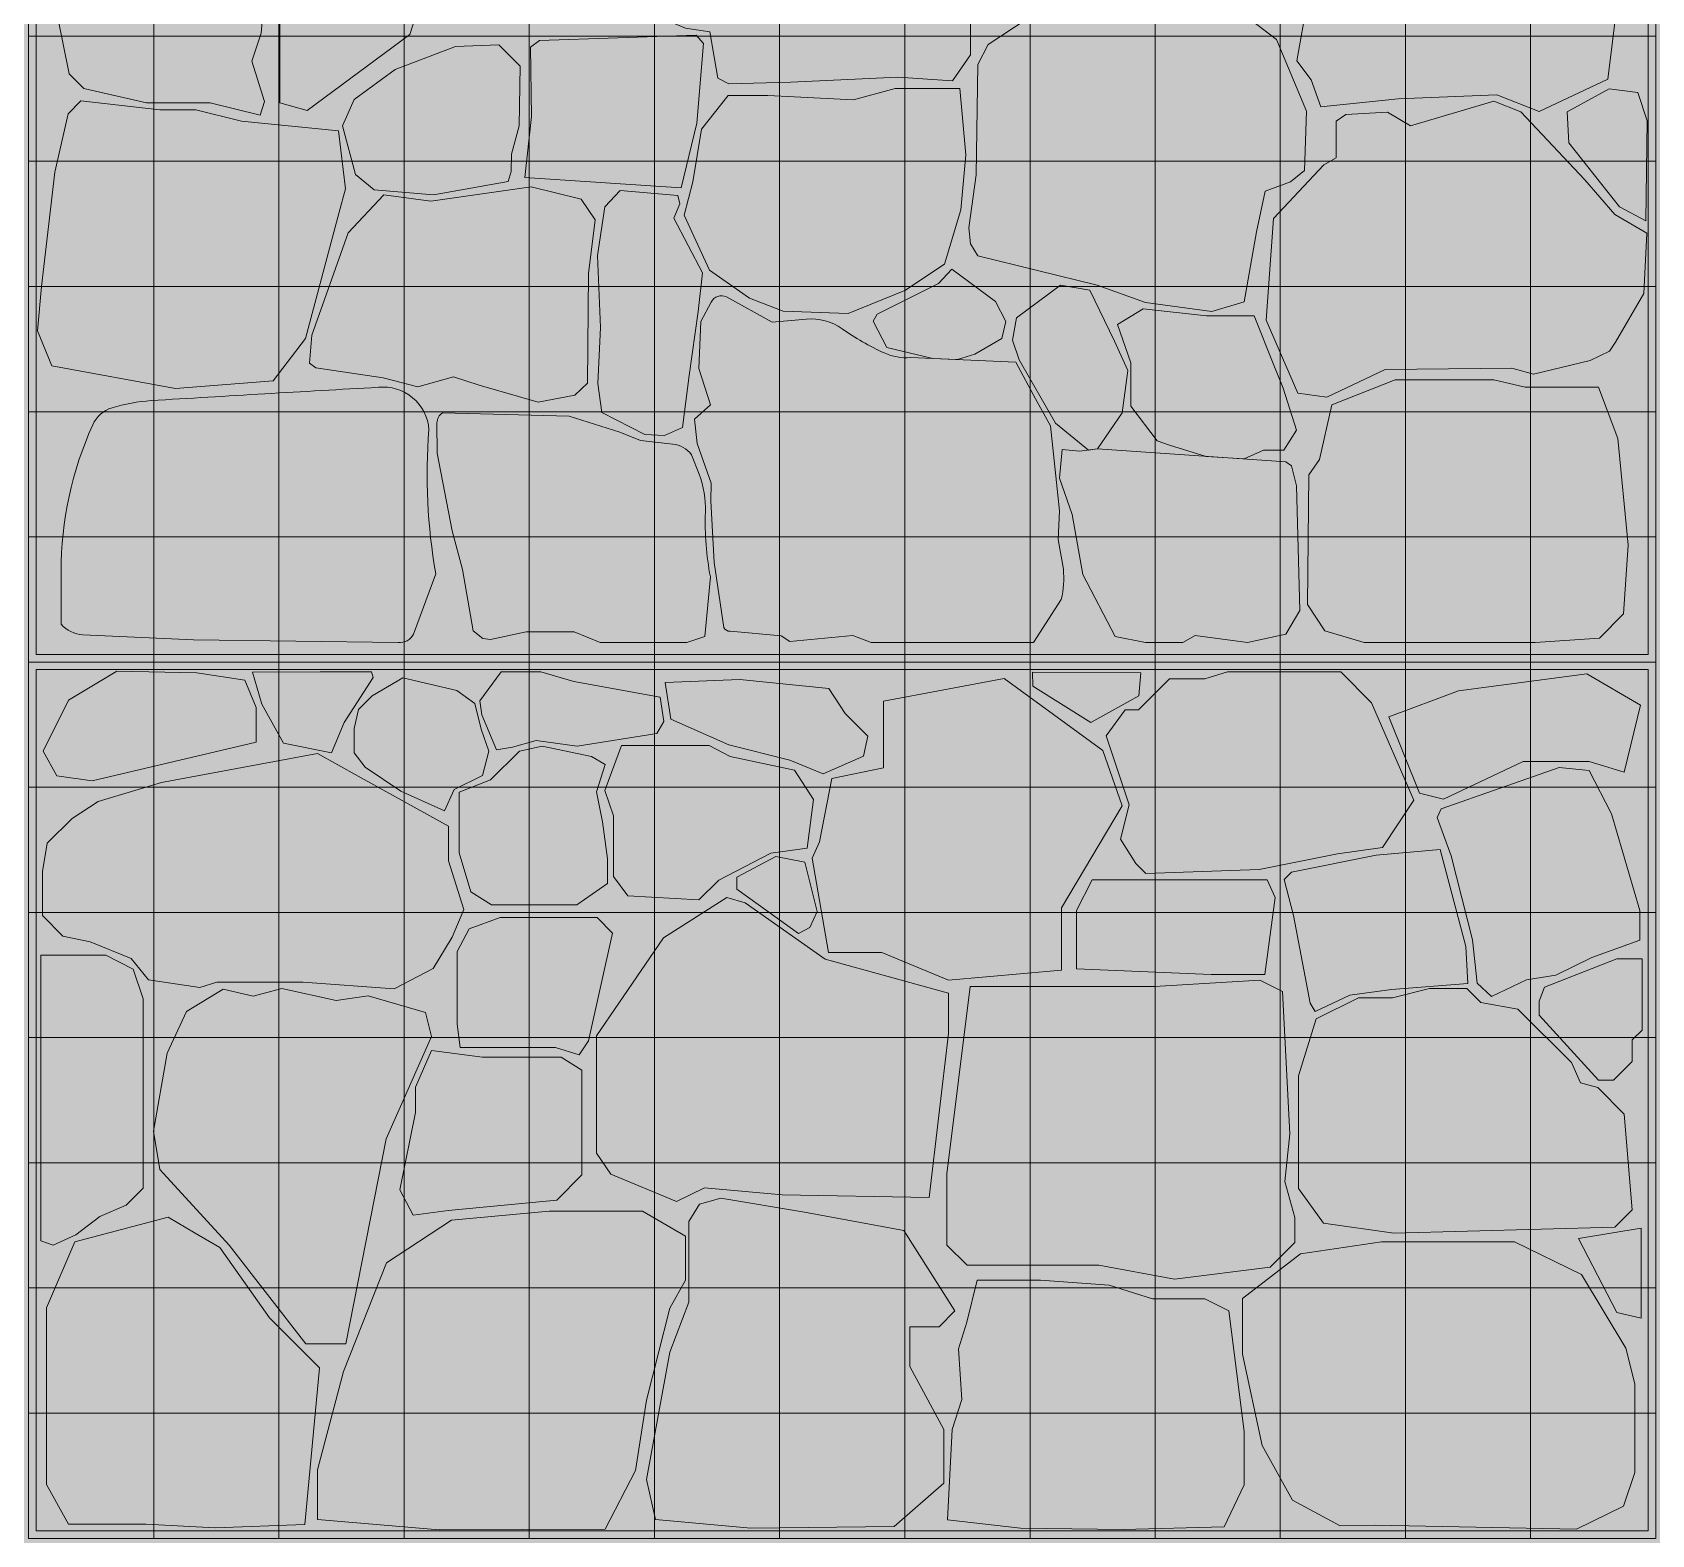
# Model space of a CAD drawing. Header units: centimetres. Extents: x -4381 to 5639, y -3920 to 4826.
# Drawn here: x 182.249 to 183.622, y 3.93 to 5.204 of the extents above; entities that cross this region are included whole.
import ezdxf
from ezdxf.xclip import XClip

# ---------------------------------------------------------------- set-up
doc = ezdxf.new("R2010")
doc.units = ezdxf.units.CM
doc.header["$MEASUREMENT"] = 0
doc.header["$XCLIPFRAME"] = 0
doc.set_wipeout_variables(frame=1)
doc.linetypes.add('Wipeout_Contour', pattern=[100, 0, -100])
for name, color, linetype, lineweight, true_color in [('cad-block.com_Pen_No__62', 7, 'Continuous', 5, 0xaaaaaa), ('hatch stone_Pen_No__254', 7, 'Continuous', 13, 0xe8e8e8), ('Mur de clôture_Pen_No__178', 7, 'Continuous', 5, 0xbda888)]:
    doc.layers.add(name, color=color, linetype=linetype, lineweight=lineweight, true_color=true_color)
doc.layers.add('Drawing & Figure', color=7, linetype='Continuous')
doc.layers.add('Mur de clôture', color=7, linetype='Continuous')
doc.layers.add('net_Pen_No__1', color=7, linetype='Continuous', lineweight=5)

# ---------------------------------------------------------------- blocks, each defined once
blk = doc.blocks.new('Drawing_15_15', base_point=(-267.6734, 10.6179))
at = {"layer": 'hatch stone_Pen_No__254', "linetype": 'Continuous', "ltscale": 10}
for points in [[(183.3418, 5.1406), (183.4072, 5.1475), (183.491, 5.151), (183.5269, 5.1367), (183.5852, 5.1641), (183.593, 5.228), (183.5666, 5.3278), (183.5515, 5.3828), (183.5329, 5.3909), (183.3841, 5.4003), (183.3636, 5.3753), (183.3437, 5.3445), (183.3302, 5.229), (183.3214, 5.1796), (183.3334, 5.1635)], [(182.4419, 5.1337), (182.4458, 5.1453), (182.435, 5.1794), (182.4428, 5.2033), (182.4486, 5.2698), (182.4846, 5.3452), (182.4348, 5.3677), (182.3863, 5.3776), (182.3425, 5.3595), (182.2899, 5.293), (182.274, 5.2512), (182.27, 5.2175), (182.2801, 5.1686), (182.2925, 5.1562), (182.3455, 5.144), (182.3997, 5.144)], [(182.5041, 5.3628), (182.4588, 5.2679), (182.4588, 5.144), (182.4819, 5.1377), (182.5689, 5.2021), (182.5786, 5.2322), (182.6472, 5.2854), (182.6111, 5.3214), (182.5544, 5.333)], [(182.8235, 5.2042), (182.8302, 5.1651), (182.8396, 5.1601), (182.892, 5.1617), (182.9829, 5.1658), (183.0293, 5.1629), (183.0444, 5.1849), (183.0446, 5.2648), (183.0402, 5.2741), (183.0247, 5.2779), (183.0187, 5.2872), (183.0137, 5.3137), (182.9944, 5.3259), (182.9636, 5.3454), (182.9329, 5.3498), (182.8881, 5.3524), (182.8566, 5.3437), (182.832, 5.3235), (182.7876, 5.315), (182.7783, 5.2958), (182.7728, 5.2348), (182.7844, 5.2152), (182.8029, 5.2073)], [(183.0507, 5.0145), (183.152, 4.9894), (183.193, 4.9749), (183.2492, 4.9672), (183.2766, 4.9754), (183.2872, 5.0346), (183.2944, 5.0693), (183.3159, 5.0772), (183.3277, 5.0868), (183.3295, 5.137), (183.304, 5.1977), (183.261, 5.2306), (183.2088, 5.2315), (183.0927, 5.2154), (183.0594, 5.1937), (183.0507, 5.1767), (183.0494, 5.083), (183.043, 5.0382), (183.0446, 5.0246)], [(182.5386, 5.0704), (182.589, 5.0661), (182.6524, 5.0773), (182.655, 5.086), (182.6551, 5.1006), (182.6616, 5.1245), (182.6627, 5.1751), (182.6445, 5.1932), (182.6077, 5.1918), (182.5565, 5.1725), (182.5219, 5.1469), (182.5118, 5.1247), (182.523, 5.0834)], [(182.6665, 5.0809), (182.7391, 5.0759), (182.7991, 5.072), (182.8124, 5.1268), (182.818, 5.1944), (182.8118, 5.2014), (182.6791, 5.1969), (182.6713, 5.1912), (182.6721, 5.1326)], [(182.8017, 5.0488), (182.8232, 5.0022), (182.857, 4.9785), (182.8855, 4.9674), (182.9408, 4.9656), (182.9889, 4.985), (183.0224, 5.0074), (183.0363, 5.0533), (183.0407, 5.1001), (183.0354, 5.1563), (182.9807, 5.1563), (182.9454, 5.1467), (182.8725, 5.1502), (182.839, 5.1502), (182.8164, 5.1219), (182.809, 5.077)], [(183.5506, 5.1365), (183.5519, 5.1102), (183.595, 5.0559), (183.6174, 5.044), (183.6184, 5.1289), (183.6106, 5.1528), (183.5863, 5.156)], [(182.2653, 4.9211), (182.3702, 4.902), (182.4531, 4.9084), (182.4806, 4.9444), (182.509, 5.0515), (182.5143, 5.0711), (182.5086, 5.1203), (182.4263, 5.1287), (182.3875, 5.1381), (182.357, 5.1381), (182.29, 5.1457), (182.2792, 5.1349), (182.268, 5.0852), (182.2566, 4.9884), (182.2532, 4.9508)], [(183.3221, 4.8978), (183.3469, 4.8946), (183.3962, 4.9179), (183.5036, 4.9192), (183.5221, 4.914), (183.5701, 4.9256), (183.5865, 4.9336), (183.5916, 4.9412), (183.6156, 4.9823), (183.6181, 5.0335), (183.5909, 5.0493), (183.5655, 5.0787), (183.5114, 5.1364), (183.4884, 5.1455), (183.4177, 5.1247), (183.3983, 5.1361), (183.3628, 5.1341), (183.3548, 5.1285), (183.3548, 5.0976), (183.3443, 5.0916), (183.3016, 5.0461), (183.2953, 4.9597)], [(182.484, 4.9234), (182.4892, 4.9194), (182.5464, 4.9109), (182.5758, 4.9032), (182.6061, 4.9118), (182.6278, 4.9047), (182.6779, 4.8903), (182.7088, 4.8963), (182.7196, 4.9065), (182.7206, 4.9994), (182.7262, 5.045), (182.7142, 5.0623), (182.6718, 5.0729), (182.5868, 5.0606), (182.5468, 5.066), (182.5166, 5.034), (182.4858, 4.9471)], [(182.7683, 4.863), (182.7849, 4.8621), (182.8003, 4.8688), (182.8058, 4.913), (182.8134, 4.9671), (182.8173, 4.9999), (182.793, 5.0463), (182.7979, 5.0586), (182.7963, 5.0656), (182.7474, 5.0699), (182.7343, 5.056), (182.7281, 5.0146), (182.7307, 4.9535), (182.7284, 4.9061), (182.7317, 4.8815)], [(182.9736, 4.9365), (183.0126, 4.9273), (183.0335, 4.9264), (183.0482, 4.9309), (183.0712, 4.9442), (183.0746, 4.9586), (183.0658, 4.9756), (183.0287, 5.003), (183.0174, 4.9908), (182.9655, 4.9648), (182.9621, 4.9591)], [(183.0801, 4.9429), (183.0859, 4.9263), (183.1166, 4.8725), (183.1447, 4.8497), (183.1523, 4.8506), (183.1731, 4.8811), (183.1779, 4.917), (183.1668, 4.9419), (183.1458, 4.9852), (183.1209, 4.9895), (183.0836, 4.9618)], [(182.8914, 4.6874), (182.9447, 4.6925), (182.9602, 4.6866), (183.0979, 4.6866), (183.1215, 4.7229, 0.078557), (183.1233, 4.7488), (183.1188, 4.7738), (183.1199, 4.798), (183.1125, 4.8702), (183.0996, 4.8931), (183.0829, 4.9243), (182.9937, 4.9281, -0.129508), (182.9714, 4.932, -0.047136), (182.9356, 4.9526, 0.178869), (182.9055, 4.9607), (182.8763, 4.9581), (182.8375, 4.9795, 0.402294), (182.8245, 4.9752), (182.8158, 4.9587), (182.8141, 4.9187), (182.8239, 4.8881), (182.8105, 4.876), (182.8126, 4.8553), (182.8247, 4.8216), (182.8242, 4.8065), (182.8271, 4.7543), (182.8352, 4.6992, 0.271244), (182.8407, 4.696), (182.884, 4.692)], [(183.2133, 4.8539), (183.2444, 4.8443), (183.2766, 4.8421), (183.293, 4.8497), (183.3103, 4.8497), (183.3209, 4.8665), (183.3098, 4.9022), (183.3019, 4.9217), (183.285, 4.9634), (183.2446, 4.9634), (183.1909, 4.9693), (183.1692, 4.9561), (183.1804, 4.9237), (183.1804, 4.887), (183.2029, 4.8576)], [(182.2732, 4.702, 0.202929), (182.2917, 4.6931), (182.3855, 4.6887), (182.5592, 4.6866, 0.315943), (182.572, 4.6935), (182.5909, 4.7447, -0.062601), (182.5852, 4.867, 0.423499), (182.5423, 4.9029), (182.3496, 4.8916, 0.056058), (182.3164, 4.8855, 0.216368), (182.3, 4.871, 0.106349), (182.2732, 4.7466)], [(183.3784, 4.6866), (183.4431, 4.6866), (183.5235, 4.6866), (183.5779, 4.6902), (183.5985, 4.7108), (183.6023, 4.7689), (183.5936, 4.8595), (183.5772, 4.9031), (183.5149, 4.9031), (183.4884, 4.9092), (183.4046, 4.9092), (183.3511, 4.8879), (183.3404, 4.8417), (183.3314, 4.8287), (183.3303, 4.7187), (183.3451, 4.6964)], [(182.6226, 4.6965), (182.6308, 4.6899), (182.6374, 4.6889), (182.6677, 4.6955), (182.7083, 4.6955), (182.7303, 4.6866), (182.804, 4.6866), (182.8191, 4.6917), (182.8239, 4.7421, -0.055011), (182.8197, 4.797, 0.099308), (182.8143, 4.8291), (182.808, 4.8457, 0.204724), (182.792, 4.8547), (182.7645, 4.8578), (182.7471, 4.8647), (182.704, 4.8785), (182.5967, 4.8812, 0.262334), (182.592, 4.8727), (182.5922, 4.8471), (182.6049, 4.7811), (182.6137, 4.7484)], [(183.1671, 4.6916), (183.193, 4.6866), (183.2247, 4.6866), (183.2352, 4.6925), (183.2796, 4.6866), (183.3119, 4.6936), (183.3238, 4.7135), (183.3211, 4.8193), (183.3167, 4.8363), (183.312, 4.8397), (183.1523, 4.8506), (183.1371, 4.8488), (183.1223, 4.8502), (183.12, 4.8259), (183.1308, 4.7949), (183.1398, 4.744)], [(182.4386, 4.6019), (182.4386, 4.6314), (182.4289, 4.6545), (182.3882, 4.6607), (182.3206, 4.6621), (182.2796, 4.6375), (182.2579, 4.5944), (182.2696, 4.5734), (182.2995, 4.5693)], [(182.4617, 4.6011), (182.5024, 4.5929), (182.5132, 4.6186), (182.5379, 4.6567), (182.5364, 4.6617), (182.4929, 4.6615), (182.4356, 4.6613), (182.4434, 4.6343)], [(182.5631, 4.6564), (182.5371, 4.6413), (182.5255, 4.6297), (182.5219, 4.6136), (182.5219, 4.5929), (182.5311, 4.5808), (182.5614, 4.5605), (182.5985, 4.5436), (182.6066, 4.5618), (182.6307, 4.5737), (182.636, 4.5943), (182.6296, 4.6131), (182.6242, 4.6348), (182.6089, 4.6459)], [(182.63, 4.625), (182.6425, 4.5955), (182.6562, 4.5976), (182.676, 4.6034), (182.711, 4.5986), (182.7784, 4.6092), (182.7843, 4.6196), (182.7814, 4.6402), (182.7082, 4.6533), (182.6802, 4.6615), (182.6465, 4.6617), (182.6284, 4.637)], [(182.9241, 4.4237), (182.9694, 4.4237), (183.0258, 4.4002), (183.1217, 4.4085), (183.1217, 4.4615), (183.1733, 4.5481), (183.1568, 4.5948), (183.0731, 4.6559), (182.9706, 4.6368), (182.9707, 4.5803), (182.927, 4.5711), (182.9164, 4.5175), (182.9103, 4.5036)], [(183.097, 4.6612), (183.0973, 4.6494), (183.1465, 4.6187), (183.1873, 4.6412), (183.189, 4.6608)], [(183.1931, 4.4906), (183.2893, 4.4939), (183.3558, 4.5072), (183.3941, 4.5125), (183.4206, 4.5528), (183.3847, 4.6354), (183.3586, 4.6616), (183.2626, 4.6616), (183.2432, 4.6558), (183.2133, 4.6558), (183.187, 4.6295), (183.1757, 4.6295), (183.1595, 4.6073), (183.179, 4.5488), (183.1718, 4.5198), (183.1847, 4.499)], [(183.4456, 4.5537), (183.5132, 4.5855), (183.5694, 4.5855), (183.599, 4.5766), (183.6127, 4.6334), (183.5674, 4.6598), (183.4583, 4.6456), (183.3993, 4.6234), (183.4254, 4.5587)], [(182.7856, 4.6525), (182.7903, 4.6215), (182.8395, 4.5997), (182.8913, 4.5868), (182.9196, 4.575), (182.9539, 4.5901), (182.9574, 4.6071), (182.9381, 4.6264), (182.9243, 4.6474), (182.8489, 4.655)], [(182.2573, 4.4923), (182.2573, 4.4549), (182.2747, 4.4375), (182.2979, 4.4327), (182.3326, 4.4186), (182.3473, 4.4004), (182.3908, 4.394), (182.4052, 4.3983), (182.4786, 4.3983), (182.5557, 4.3929), (182.5888, 4.4099), (182.605, 4.4365), (182.6149, 4.46), (182.6018, 4.5013), (182.6018, 4.5306), (182.4906, 4.5923), (182.3584, 4.5678), (182.3046, 4.5516), (182.2825, 4.5373), (182.2615, 4.5164)], [(182.6109, 4.5596), (182.6109, 4.5081), (182.6206, 4.4749), (182.6382, 4.464), (182.7106, 4.464), (182.7366, 4.4822), (182.7366, 4.5031), (182.7323, 4.5344), (182.7274, 4.5597), (182.7346, 4.583), (182.7231, 4.5898), (182.6812, 4.5987), (182.6619, 4.5944), (182.6374, 4.57)], [(182.7343, 4.5609), (182.7417, 4.5394), (182.7417, 4.4879), (182.7538, 4.4717), (182.8142, 4.4682), (182.831, 4.485), (182.8751, 4.5079), (182.9059, 4.5121), (182.9113, 4.5534), (182.8953, 4.5782), (182.8408, 4.5897), (182.8229, 4.5992), (182.7486, 4.5992)], [(183.4744, 4.3977), (183.4865, 4.3862), (183.5161, 4.4005), (183.5411, 4.4043), (183.5714, 4.4194), (183.6123, 4.434), (183.6123, 4.4593), (183.5883, 4.5412), (183.5694, 4.5779), (183.5439, 4.5804), (183.4436, 4.5454), (183.4404, 4.5382), (183.4522, 4.5055), (183.4702, 4.4344)], [(182.8464, 4.4773), (182.8985, 4.4397), (182.9082, 4.4448), (182.9144, 4.4585), (182.9041, 4.5003), (182.8794, 4.5051), (182.8464, 4.4876)], [(183.3327, 4.3805), (183.3369, 4.3737), (183.3662, 4.3873), (183.4017, 4.3923), (183.4664, 4.3974), (183.4646, 4.4287), (183.4428, 4.5109), (183.3886, 4.5061), (183.3167, 4.4916), (183.3106, 4.4854), (183.3184, 4.4551)], [(183.1343, 4.4097), (183.2486, 4.4048), (183.2941, 4.4048), (183.303, 4.4701), (183.2961, 4.4851), (183.1478, 4.4851), (183.1343, 4.4592)], [(182.8847, 4.2181), (183.0096, 4.2157), (183.026, 4.3548), (183.026, 4.389), (182.9212, 4.4178), (182.8533, 4.4657), (182.8378, 4.4703), (182.7842, 4.4359), (182.7273, 4.3528), (182.7273, 4.2534), (182.7394, 4.2355), (182.7953, 4.2123), (182.8188, 4.2241)], [(182.6116, 4.3431), (182.6925, 4.3431), (182.7125, 4.3367), (182.7206, 4.3487), (182.741, 4.4401), (182.7278, 4.4533), (182.6457, 4.4533), (182.6194, 4.4437), (182.6091, 4.4245), (182.6091, 4.3627)], [(182.2561, 4.1791), (182.2664, 4.1754), (182.2857, 4.1843), (182.3061, 4.1998), (182.3284, 4.2093), (182.3428, 4.2237), (182.3428, 4.3843), (182.3342, 4.4096), (182.3111, 4.4212), (182.2561, 4.4212)], [(183.5268, 4.3705), (183.5773, 4.3154), (183.59, 4.3154), (183.6058, 4.3312), (183.6058, 4.3494), (183.6143, 4.3578), (183.6143, 4.4181), (183.5927, 4.4181), (183.5315, 4.3943), (183.5268, 4.3824)], [(183.0245, 4.1753), (183.0416, 4.1585), (183.1533, 4.1585), (183.2175, 4.1467), (183.2986, 4.1567), (183.3195, 4.1776), (183.3195, 4.1989), (183.311, 4.2294), (183.3154, 4.2699), (183.3091, 4.3906), (183.2899, 4.4001), (183.2006, 4.3948), (183.0442, 4.3948), (183.0245, 4.2359)], [(182.3568, 4.2397), (182.4157, 4.1755), (182.4808, 4.0916), (182.5147, 4.0916), (182.549, 4.2656), (182.5873, 4.3525), (182.5823, 4.3726), (182.5336, 4.3868), (182.5066, 4.3828), (182.4605, 4.393), (182.4361, 4.3866), (182.4106, 4.3925), (182.3796, 4.3736), (182.3632, 4.3382), (182.3516, 4.2722)], [(183.4036, 4.1856), (183.5909, 4.1907), (183.6056, 4.2053), (183.5989, 4.2866), (183.5765, 4.309), (183.5619, 4.313), (183.5542, 4.3303), (183.5089, 4.3756), (183.4775, 4.3813), (183.4656, 4.3932), (183.4339, 4.3932), (183.4025, 4.3851), (183.3735, 4.3851), (183.3378, 4.3672), (183.3226, 4.319), (183.3226, 4.2235), (183.344, 4.1942)], [(182.5719, 4.2008), (182.6015, 4.2048), (182.6936, 4.2137), (182.715, 4.2351), (182.715, 4.3239), (182.6973, 4.3349), (182.6306, 4.3349), (182.5873, 4.3405), (182.5737, 4.3095), (182.5737, 4.288), (182.5605, 4.2222)], [(182.4908, 3.9429), (182.5938, 3.9341), (182.7347, 3.9347), (182.7603, 3.9842), (182.7698, 4.044), (182.7894, 4.1221), (182.8029, 4.1456), (182.8029, 4.183), (182.7663, 4.2041), (182.6871, 4.2041), (182.6043, 4.1966), (182.5492, 4.1603), (182.5127, 4.0683), (182.4908, 3.9848)], [(182.7697, 3.9767), (182.7774, 3.9428), (182.8582, 3.9355), (182.9797, 3.9367), (183.0219, 3.9737), (183.0219, 4.0192), (182.9931, 4.0726), (182.9931, 4.1062), (183.0179, 4.1062), (183.0313, 4.1196), (182.9881, 4.1878), (182.9038, 4.2035), (182.8328, 4.2152), (182.8147, 4.2101), (182.8057, 4.1954), (182.8057, 4.1271), (182.7895, 4.0846)], [(182.2608, 4.1222), (182.2608, 3.9724), (182.2794, 3.9387), (182.3451, 3.9387), (182.4038, 3.9356), (182.4798, 3.9385), (182.4924, 4.0714), (182.45, 4.1138), (182.4079, 4.1735), (182.3639, 4.1992), (182.2847, 4.1781)], [(183.5602, 4.181), (183.5928, 4.1183), (183.6134, 4.1135), (183.6134, 4.1897)], [(183.5586, 3.9345), (183.5984, 3.954), (183.6081, 3.9825), (183.6081, 4.0579), (183.6005, 4.0882), (183.5627, 4.1506), (183.5058, 4.1783), (183.3932, 4.1783), (183.3243, 4.168), (183.2753, 4.1303), (183.2753, 4.0831), (183.2919, 4.0054), (183.3175, 3.9592), (183.3581, 3.9373), (183.3877, 3.9379)], [(183.0251, 3.9424), (183.0869, 3.9354), (183.1739, 3.9344), (183.2598, 3.9366), (183.2766, 3.9723), (183.2766, 4.0174), (183.2637, 4.1196), (183.2433, 4.1298), (183.199, 4.1298), (183.162, 4.1414), (183.1039, 4.1457), (183.0503, 4.1457), (183.0414, 4.1102), (183.0343, 4.0874), (183.0371, 4.0445), (183.0291, 4.0191)]]:
    blk.add_hatch(color=256, dxfattribs=at).paths.add_polyline_path(points)
at = {"color": 254, "linetype": 'Wipeout_Contour', "lineweight": 0, "ltscale": 1671.77046}
blk.add_wipeout([(179.4853, 5.4131), (179.4853, 3.1827), (181.1878, 3.0031), (181.4619, 2.9897), (187.4252, 2.5376), (187.8062, 2.5014), (191.5693, 2.1494), (191.6061, 2.1461), (191.6061, 5.4131)], dxfattribs=at).dxf.layer = 'Mur de clôture'
at = {"layer": 'Mur de clôture_Pen_No__178', "linetype": 'Continuous', "ltscale": 10}
blk.add_hatch(color=256, dxfattribs=at).paths.add_polyline_path([(179.4853, 5.4131), (179.4853, 3.1827), (181.1878, 3.0031), (181.4619, 2.9897), (187.4252, 2.5376), (187.8062, 2.5014), (191.5693, 2.1494), (191.6061, 2.1461), (191.6061, 5.4131)])
at = {"layer": 'cad-block.com_Pen_No__62', "linetype": 'Continuous', "ltscale": 10, "flags": 128}
for points in [[(183.3418, 5.1406), (183.3334, 5.1635), (183.3214, 5.1796), (183.3302, 5.229), (183.3437, 5.3445), (183.3636, 5.3753), (183.3841, 5.4003), (183.5329, 5.3909), (183.5515, 5.3828), (183.5666, 5.3278), (183.593, 5.228), (183.5852, 5.1641), (183.5269, 5.1367), (183.491, 5.151), (183.4072, 5.1475), (183.3418, 5.1406)], [(182.4419, 5.1337), (182.3997, 5.144), (182.3455, 5.144), (182.2925, 5.1562), (182.2801, 5.1686), (182.27, 5.2175), (182.274, 5.2512), (182.2899, 5.293), (182.3425, 5.3595), (182.3863, 5.3776), (182.4348, 5.3677), (182.4846, 5.3452), (182.4486, 5.2698), (182.4428, 5.2033), (182.435, 5.1794), (182.4458, 5.1453), (182.4419, 5.1337)], [(182.5041, 5.3628), (182.4588, 5.2679), (182.4588, 5.144), (182.4819, 5.1377), (182.5689, 5.2021), (182.5786, 5.2322), (182.6472, 5.2854), (182.6111, 5.3214), (182.5544, 5.333), (182.5041, 5.3628)], [(182.8235, 5.2042), (182.8302, 5.1651), (182.8396, 5.1601), (182.892, 5.1617), (182.9829, 5.1658), (183.0293, 5.1629), (183.0444, 5.1849), (183.0446, 5.2648), (183.0402, 5.2741), (183.0247, 5.2779), (183.0187, 5.2872), (183.0137, 5.3137), (182.9944, 5.3259), (182.9636, 5.3454), (182.9329, 5.3498), (182.8881, 5.3524), (182.8566, 5.3437), (182.832, 5.3235), (182.7876, 5.315), (182.7783, 5.2958), (182.7728, 5.2348), (182.7844, 5.2152), (182.8029, 5.2073), (182.8235, 5.2042)], [(183.0507, 5.0145), (183.152, 4.9894), (183.193, 4.9749), (183.2492, 4.9672), (183.2766, 4.9754), (183.2872, 5.0346), (183.2944, 5.0693), (183.3159, 5.0772), (183.3277, 5.0868), (183.3295, 5.137), (183.304, 5.1977), (183.261, 5.2306), (183.2088, 5.2315), (183.0927, 5.2154), (183.0594, 5.1937), (183.0507, 5.1767), (183.0494, 5.083), (183.043, 5.0382), (183.0446, 5.0246), (183.0507, 5.0145)], [(182.5386, 5.0704), (182.523, 5.0834), (182.5118, 5.1247), (182.5219, 5.1469), (182.5565, 5.1725), (182.6077, 5.1918), (182.6445, 5.1932), (182.6627, 5.1751), (182.6616, 5.1245), (182.6551, 5.1006), (182.655, 5.086), (182.6524, 5.0773), (182.589, 5.0661), (182.5386, 5.0704)], [(182.6665, 5.0809), (182.6721, 5.1326), (182.6713, 5.1912), (182.6791, 5.1969), (182.8118, 5.2014), (182.818, 5.1944), (182.8124, 5.1268), (182.7991, 5.072), (182.7391, 5.0759), (182.6664, 5.0807)], [(182.8017, 5.0488), (182.809, 5.077), (182.8164, 5.1219), (182.839, 5.1502), (182.8725, 5.1502), (182.9454, 5.1467), (182.9807, 5.1563), (183.0354, 5.1563), (183.0407, 5.1001), (183.0363, 5.0533), (183.0224, 5.0074), (182.9889, 4.985), (182.9408, 4.9656), (182.8855, 4.9674), (182.857, 4.9785), (182.8232, 5.0022), (182.8017, 5.0488)], [(183.5506, 5.1365), (183.5519, 5.1102), (183.595, 5.0559), (183.6174, 5.044), (183.6184, 5.1289), (183.6106, 5.1528), (183.5863, 5.156), (183.5506, 5.1365)], [(182.2653, 4.9211), (182.3702, 4.902), (182.4531, 4.9084), (182.4806, 4.9444), (182.509, 5.0515), (182.5143, 5.0711), (182.5086, 5.1203), (182.4263, 5.1287), (182.3875, 5.1381), (182.357, 5.1381), (182.29, 5.1457), (182.2792, 5.1349), (182.268, 5.0852), (182.2566, 4.9884), (182.2532, 4.9508), (182.2653, 4.9211)], [(183.3221, 4.8978), (183.2953, 4.9597), (183.3016, 5.0461), (183.3443, 5.0916), (183.3548, 5.0976), (183.3548, 5.1285), (183.3628, 5.1341), (183.3983, 5.1361), (183.4177, 5.1247), (183.4884, 5.1455), (183.5114, 5.1364), (183.5655, 5.0787), (183.5909, 5.0493), (183.6181, 5.0335), (183.6156, 4.9823), (183.5916, 4.9412), (183.5865, 4.9336), (183.5701, 4.9256), (183.5221, 4.914), (183.5036, 4.9192), (183.3962, 4.9179), (183.3469, 4.8946), (183.3221, 4.8978)], [(182.484, 4.9234), (182.4858, 4.9471), (182.5166, 5.034), (182.5468, 5.066), (182.5868, 5.0606), (182.6718, 5.0729), (182.7142, 5.0623), (182.7262, 5.045), (182.7206, 4.9994), (182.7196, 4.9065), (182.7088, 4.8963), (182.6779, 4.8903), (182.6278, 4.9047), (182.6061, 4.9118), (182.5758, 4.9032), (182.5464, 4.9109), (182.4892, 4.9194), (182.484, 4.9234)], [(182.7683, 4.863), (182.7317, 4.8815), (182.7284, 4.9061), (182.7307, 4.9535), (182.7281, 5.0146), (182.7343, 5.056), (182.7474, 5.0699), (182.7963, 5.0656), (182.7979, 5.0586), (182.793, 5.0463), (182.8173, 4.9999), (182.8134, 4.9671), (182.8058, 4.913), (182.8003, 4.8688), (182.7849, 4.8621), (182.7683, 4.863)], [(182.9736, 4.9365), (182.9621, 4.9591), (182.9655, 4.9648), (183.0174, 4.9908), (183.0287, 5.003), (183.0658, 4.9756), (183.0746, 4.9586), (183.0712, 4.9442), (183.0482, 4.9309), (183.0335, 4.9264), (183.0126, 4.9273), (182.9736, 4.9365)], [(183.0801, 4.9429), (183.0836, 4.9618), (183.1209, 4.9895), (183.1458, 4.9852), (183.1668, 4.9419), (183.1779, 4.917), (183.1731, 4.8811), (183.1523, 4.8506), (183.1447, 4.8497), (183.1166, 4.8725), (183.0859, 4.9263), (183.0801, 4.9429)], [(183.2133, 4.8539), (183.2444, 4.8443), (183.2766, 4.8421), (183.293, 4.8497), (183.3103, 4.8497), (183.3209, 4.8665), (183.3098, 4.9022), (183.3019, 4.9217), (183.285, 4.9634), (183.2446, 4.9634), (183.1909, 4.9693), (183.1692, 4.9561), (183.1804, 4.9237), (183.1804, 4.887), (183.2029, 4.8576), (183.2133, 4.8539)], [(183.3784, 4.6866), (183.3451, 4.6964), (183.3303, 4.7187), (183.3314, 4.8287), (183.3404, 4.8417), (183.3511, 4.8879), (183.4046, 4.9092), (183.4884, 4.9092), (183.5149, 4.9031), (183.5772, 4.9031), (183.5936, 4.8595), (183.6023, 4.7689), (183.5985, 4.7108), (183.5779, 4.6902), (183.5235, 4.6866), (183.4431, 4.6866), (183.3784, 4.6866)], [(183.1671, 4.6916), (183.1398, 4.744), (183.1308, 4.7949), (183.12, 4.8259), (183.1223, 4.8502), (183.1371, 4.8488), (183.1523, 4.8506), (183.312, 4.8397), (183.3167, 4.8363), (183.3211, 4.8193), (183.3238, 4.7135), (183.3119, 4.6936), (183.2796, 4.6866), (183.2352, 4.6925), (183.2247, 4.6866), (183.193, 4.6866), (183.1671, 4.6916)], [(182.4386, 4.6019), (182.4386, 4.6314), (182.4289, 4.6545), (182.3882, 4.6607), (182.3206, 4.6621), (182.2796, 4.6375), (182.2579, 4.5944), (182.2696, 4.5734), (182.2995, 4.5693), (182.4386, 4.6019)], [(182.4617, 4.6011), (182.4434, 4.6343), (182.4356, 4.6613), (182.4929, 4.6615), (182.5364, 4.6617), (182.5379, 4.6567), (182.5132, 4.6186), (182.5024, 4.5929), (182.4617, 4.6011)], [(182.5631, 4.6564), (182.6089, 4.6459), (182.6242, 4.6348), (182.6296, 4.6131), (182.636, 4.5943), (182.6307, 4.5737), (182.6066, 4.5618), (182.5985, 4.5436), (182.5614, 4.5605), (182.5311, 4.5808), (182.5219, 4.5929), (182.5219, 4.6136), (182.5255, 4.6297), (182.5371, 4.6413), (182.5631, 4.6564)], [(182.63, 4.625), (182.6425, 4.5955), (182.6562, 4.5976), (182.676, 4.6034), (182.711, 4.5986), (182.7784, 4.6092), (182.7843, 4.6196), (182.7814, 4.6402), (182.7082, 4.6533), (182.6802, 4.6615), (182.6465, 4.6617), (182.6284, 4.637), (182.63, 4.625)], [(182.9241, 4.4237), (182.9694, 4.4237), (183.0258, 4.4002), (183.1217, 4.4085), (183.1217, 4.4615), (183.1733, 4.5481), (183.1568, 4.5948), (183.0731, 4.6559), (182.9706, 4.6368), (182.9707, 4.5803), (182.927, 4.5711), (182.9164, 4.5175), (182.9103, 4.5036), (182.9241, 4.4237)], [(183.097, 4.6612), (183.0973, 4.6494), (183.1465, 4.6187), (183.1873, 4.6412), (183.189, 4.6608), (183.097, 4.6612)], [(183.1931, 4.4906), (183.1847, 4.499), (183.1718, 4.5198), (183.179, 4.5488), (183.1595, 4.6073), (183.1757, 4.6295), (183.187, 4.6295), (183.2133, 4.6558), (183.2432, 4.6558), (183.2626, 4.6616), (183.3586, 4.6616), (183.3847, 4.6354), (183.4206, 4.5528), (183.3941, 4.5125), (183.3558, 4.5072), (183.2893, 4.4939), (183.1931, 4.4906)], [(183.4456, 4.5537), (183.4254, 4.5587), (183.3993, 4.6234), (183.4583, 4.6456), (183.5674, 4.6598), (183.6127, 4.6334), (183.599, 4.5766), (183.5694, 4.5855), (183.5132, 4.5855), (183.4456, 4.5537)], [(182.7856, 4.6525), (182.7903, 4.6215), (182.8395, 4.5997), (182.8913, 4.5868), (182.9196, 4.575), (182.9539, 4.5901), (182.9574, 4.6071), (182.9381, 4.6264), (182.9243, 4.6474), (182.8489, 4.655), (182.7856, 4.6525)], [(182.5557, 4.3929), (182.5888, 4.4099), (182.605, 4.4365), (182.6149, 4.46), (182.6018, 4.5013), (182.6018, 4.5306), (182.5252, 4.5731), (182.4906, 4.5923), (182.3584, 4.5678), (182.3046, 4.5516), (182.2825, 4.5373), (182.2615, 4.5164), (182.2573, 4.4923), (182.2573, 4.4549), (182.2747, 4.4375), (182.2979, 4.4327), (182.3326, 4.4186), (182.3473, 4.4004), (182.3908, 4.394), (182.4052, 4.3983), (182.4786, 4.3983), (182.5557, 4.3929)], [(182.6109, 4.5596), (182.6109, 4.5081), (182.6206, 4.4749), (182.6382, 4.464), (182.7106, 4.464), (182.7366, 4.4822), (182.7366, 4.5031), (182.7323, 4.5344), (182.7274, 4.5597), (182.7346, 4.583), (182.7231, 4.5898), (182.6812, 4.5987), (182.6619, 4.5944), (182.6374, 4.57), (182.6109, 4.5596)], [(182.7417, 4.4879), (182.7417, 4.5108), (182.7417, 4.5394), (182.7343, 4.5609), (182.7486, 4.5992), (182.8229, 4.5992), (182.8408, 4.5897), (182.8953, 4.5782), (182.9113, 4.5534), (182.9059, 4.5121), (182.8751, 4.5079), (182.831, 4.485), (182.8142, 4.4682), (182.7538, 4.4717), (182.7417, 4.4879)], [(183.4744, 4.3977), (183.4702, 4.4344), (183.4522, 4.5055), (183.4404, 4.5382), (183.4436, 4.5454), (183.5439, 4.5804), (183.5694, 4.5779), (183.5883, 4.5412), (183.6123, 4.4593), (183.6123, 4.434), (183.5714, 4.4194), (183.5411, 4.4043), (183.5161, 4.4005), (183.4865, 4.3862), (183.4744, 4.3977)], [(182.8464, 4.4773), (182.8464, 4.4876), (182.8794, 4.5051), (182.9041, 4.5003), (182.9144, 4.4585), (182.9082, 4.4448), (182.8985, 4.4397), (182.8464, 4.4773)], [(183.3327, 4.3805), (183.3184, 4.4551), (183.3106, 4.4854), (183.3167, 4.4916), (183.3886, 4.5061), (183.4428, 4.5109), (183.4646, 4.4287), (183.4664, 4.3974), (183.4017, 4.3923), (183.3662, 4.3873), (183.3369, 4.3737), (183.3327, 4.3805)], [(183.1343, 4.4097), (183.1343, 4.4592), (183.1478, 4.4851), (183.2961, 4.4851), (183.303, 4.4701), (183.2941, 4.4048), (183.2486, 4.4048), (183.1343, 4.4097)], [(182.8847, 4.2181), (182.8188, 4.2241), (182.7953, 4.2123), (182.7394, 4.2355), (182.7273, 4.2534), (182.7273, 4.3528), (182.7842, 4.4359), (182.8378, 4.4703), (182.8533, 4.4657), (182.9212, 4.4178), (183.026, 4.389), (183.026, 4.3548), (183.0096, 4.2157), (182.8847, 4.2181)], [(182.6116, 4.3431), (182.6925, 4.3431), (182.7125, 4.3367), (182.7206, 4.3487), (182.741, 4.4401), (182.7278, 4.4533), (182.6457, 4.4533), (182.6194, 4.4437), (182.6091, 4.4245), (182.6091, 4.3627), (182.6116, 4.3431)], [(182.2561, 4.1791), (182.2561, 4.4212), (182.3038, 4.4212), (182.3111, 4.4212), (182.3342, 4.4096), (182.3428, 4.3843), (182.3428, 4.2237), (182.3284, 4.2093), (182.3061, 4.1998), (182.2857, 4.1843), (182.2664, 4.1754), (182.2561, 4.1791)], [(183.5268, 4.3705), (183.5268, 4.3824), (183.5315, 4.3943), (183.5927, 4.4181), (183.6143, 4.4181), (183.6143, 4.3841), (183.6143, 4.3578), (183.6058, 4.3494), (183.6058, 4.3312), (183.59, 4.3154), (183.5773, 4.3154), (183.5268, 4.3705)], [(183.0245, 4.1753), (183.0245, 4.2359), (183.0442, 4.3948), (183.0756, 4.3948), (183.2006, 4.3948), (183.2899, 4.4001), (183.3091, 4.3906), (183.3154, 4.2699), (183.311, 4.2294), (183.3195, 4.1989), (183.3195, 4.1776), (183.2986, 4.1567), (183.2175, 4.1467), (183.1533, 4.1585), (183.0416, 4.1585), (183.0245, 4.1753)], [(182.3568, 4.2397), (182.3516, 4.2722), (182.3632, 4.3382), (182.3796, 4.3736), (182.4106, 4.3925), (182.4361, 4.3866), (182.4605, 4.393), (182.5066, 4.3828), (182.5336, 4.3868), (182.5823, 4.3726), (182.5873, 4.3525), (182.549, 4.2656), (182.5147, 4.0916), (182.4808, 4.0916), (182.4157, 4.1755), (182.3568, 4.2397)], [(183.4036, 4.1856), (183.344, 4.1942), (183.3226, 4.2235), (183.3226, 4.319), (183.3378, 4.3672), (183.3735, 4.3851), (183.4025, 4.3851), (183.4339, 4.3932), (183.4656, 4.3932), (183.4775, 4.3813), (183.5089, 4.3756), (183.5542, 4.3303), (183.5619, 4.313), (183.5765, 4.309), (183.5989, 4.2866), (183.6056, 4.2053), (183.5909, 4.1907), (183.4036, 4.1856)], [(182.5719, 4.2008), (182.5605, 4.2222), (182.5737, 4.288), (182.5737, 4.3095), (182.5873, 4.3405), (182.6306, 4.3349), (182.6973, 4.3349), (182.715, 4.3239), (182.715, 4.2351), (182.6936, 4.2137), (182.6015, 4.2048), (182.5719, 4.2008)], [(182.4908, 3.9429), (182.4908, 3.9848), (182.5127, 4.0683), (182.5492, 4.1603), (182.6043, 4.1966), (182.6871, 4.2041), (182.7663, 4.2041), (182.8029, 4.183), (182.8029, 4.1456), (182.7894, 4.1221), (182.7698, 4.044), (182.7603, 3.9842), (182.7347, 3.9347), (182.5938, 3.9341), (182.4908, 3.9429)], [(182.7697, 3.9767), (182.7774, 3.9428), (182.8582, 3.9355), (182.9797, 3.9367), (183.0219, 3.9737), (183.0219, 4.0192), (182.9931, 4.0726), (182.9931, 4.1062), (183.0179, 4.1062), (183.0313, 4.1196), (182.9881, 4.1878), (182.9038, 4.2035), (182.8328, 4.2152), (182.8147, 4.2101), (182.8057, 4.1954), (182.8057, 4.1593), (182.8057, 4.1271), (182.7895, 4.0846), (182.7697, 3.9767)], [(182.2794, 3.9387), (182.3451, 3.9387), (182.4038, 3.9356), (182.4798, 3.9385), (182.4924, 4.0714), (182.45, 4.1138), (182.4079, 4.1735), (182.387, 4.1857), (182.3639, 4.1992), (182.2847, 4.1781), (182.2608, 4.1222), (182.2608, 3.9724), (182.2794, 3.9387)], [(183.5602, 4.181), (183.5928, 4.1183), (183.6134, 4.1135), (183.6134, 4.1897), (183.5602, 4.181)], [(183.5586, 3.9345), (183.3877, 3.9379), (183.3581, 3.9373), (183.3175, 3.9592), (183.2919, 4.0054), (183.2753, 4.0831), (183.2753, 4.1303), (183.3243, 4.168), (183.3932, 4.1783), (183.5058, 4.1783), (183.5627, 4.1506), (183.6005, 4.0882), (183.6081, 4.0579), (183.6081, 3.9825), (183.5984, 3.954), (183.5586, 3.9345)], [(183.0251, 3.9424), (183.0291, 4.0191), (183.0371, 4.0445), (183.0343, 4.0874), (183.0414, 4.1102), (183.0503, 4.1457), (183.1039, 4.1457), (183.162, 4.1414), (183.199, 4.1298), (183.2433, 4.1298), (183.2637, 4.1196), (183.2766, 4.0174), (183.2766, 3.9723), (183.2598, 3.9366), (183.1739, 3.9344), (183.0869, 3.9354), (183.0251, 3.9424)]]:
    blk.add_lwpolyline(points, close=True, dxfattribs=at)
for points in [[(182.8914, 4.6874), (182.884, 4.692), (182.8407, 4.696, -0.271244), (182.8352, 4.6992), (182.8271, 4.7543), (182.8242, 4.8065), (182.8247, 4.8216), (182.8126, 4.8553), (182.8105, 4.876), (182.8239, 4.8881), (182.8141, 4.9187), (182.8158, 4.9587), (182.8245, 4.9752, -0.402294), (182.8375, 4.9795), (182.8763, 4.9581), (182.9055, 4.9607, -0.178869), (182.9356, 4.9526, 0.047136), (182.9714, 4.932, 0.129508), (182.9937, 4.9281), (183.0829, 4.9243), (183.0996, 4.8931), (183.1125, 4.8702), (183.1199, 4.798), (183.1188, 4.7738), (183.1233, 4.7488, -0.078557), (183.1215, 4.7229), (183.0979, 4.6866), (182.9602, 4.6866), (182.9447, 4.6925), (182.8914, 4.6874)], [(182.2732, 4.702), (182.2732, 4.7466, -0.106349), (182.3, 4.871, -0.216368), (182.3164, 4.8855, -0.056058), (182.3496, 4.8916, -0.001113), (182.5423, 4.9029, -0.423499), (182.5852, 4.867, 0.062601), (182.5909, 4.7447), (182.572, 4.6935, -0.315943), (182.5592, 4.6866), (182.3855, 4.6887), (182.2917, 4.6931, -0.202929), (182.2732, 4.702)], [(182.6226, 4.6965), (182.6137, 4.7484), (182.6049, 4.7811), (182.5922, 4.8471), (182.592, 4.8727, -0.262334), (182.5967, 4.8812), (182.704, 4.8785), (182.7471, 4.8647), (182.7645, 4.8578), (182.792, 4.8547, -0.204724), (182.808, 4.8457), (182.8143, 4.8291, -0.099308), (182.8197, 4.797, 0.055011), (182.8239, 4.7421), (182.8191, 4.6917), (182.804, 4.6866), (182.7303, 4.6866), (182.7083, 4.6955), (182.6677, 4.6955), (182.6374, 4.6889), (182.6308, 4.6899), (182.6226, 4.6965)]]:
    blk.add_lwpolyline(points, format="xyb", close=True, dxfattribs=at)
at = {"layer": 'net_Pen_No__1', "linetype": 'Continuous', "ltscale": 10, "flags": 128}
for points in [[(182.2456, 5.4131), (182.2456, 4.6699), (183.6258, 4.6699), (183.6258, 5.4131), (182.2456, 5.4131)], [(182.252, 5.4067), (182.252, 4.6763), (183.6194, 4.6763), (183.6194, 5.4067), (182.252, 5.4067)], [(182.2456, 4.6699), (182.2456, 3.9267), (183.6258, 3.9267), (183.6258, 4.6699), (182.2456, 4.6699)], [(182.252, 4.6635), (182.252, 3.9331), (183.6194, 3.9331), (183.6194, 4.6635), (182.252, 4.6635)]]:
    blk.add_lwpolyline(points, close=True, dxfattribs=at)
for points in [[(182.3518, 5.4131), (182.3518, 4.6699)], [(182.458, 5.4131), (182.458, 4.6699)], [(182.5641, 5.4131), (182.5641, 4.6699)], [(182.6703, 5.4131), (182.6703, 4.6699)], [(182.7765, 5.4131), (182.7765, 4.6699)], [(182.8826, 5.4131), (182.8826, 4.6699)], [(182.9888, 5.4131), (182.9888, 4.6699)], [(183.095, 5.4131), (183.095, 4.6699)], [(183.2011, 5.4131), (183.2011, 4.6699)], [(183.3073, 5.4131), (183.3073, 4.6699)], [(183.4135, 5.4131), (183.4135, 4.6699)], [(183.5196, 5.4131), (183.5196, 4.6699)], [(182.2456, 5.2007), (183.6258, 5.2007)], [(182.2456, 5.0946), (183.6258, 5.0946)], [(182.2456, 4.9884), (183.6258, 4.9884)], [(182.2456, 4.8822), (183.6258, 4.8822)], [(182.2456, 4.7761), (183.6258, 4.7761)], [(182.3518, 4.6699), (182.3518, 3.9267)], [(182.458, 4.6699), (182.458, 3.9267)], [(182.5641, 4.6699), (182.5641, 3.9267)], [(182.6703, 4.6699), (182.6703, 3.9267)], [(182.7765, 4.6699), (182.7765, 3.9267)], [(182.8826, 4.6699), (182.8826, 3.9267)], [(182.9888, 4.6699), (182.9888, 3.9267)], [(183.095, 4.6699), (183.095, 3.9267)], [(183.2011, 4.6699), (183.2011, 3.9267)], [(183.3073, 4.6699), (183.3073, 3.9267)], [(183.4135, 4.6699), (183.4135, 3.9267)], [(183.5196, 4.6699), (183.5196, 3.9267)], [(182.2456, 4.5637), (183.6258, 4.5637)], [(182.2456, 4.4576), (183.6258, 4.4576)], [(182.2456, 4.3514), (183.6258, 4.3514)], [(182.2456, 4.2452), (183.6258, 4.2452)], [(182.2456, 4.1391), (183.6258, 4.1391)], [(182.2456, 4.0329), (183.6258, 4.0329)]]:
    blk.add_lwpolyline(points, dxfattribs=at)

msp = doc.modelspace()

# ---------------------------------------------------------------- block references
at = {"layer": 'Drawing & Figure', "color": 151, "linetype": 'Continuous', "lineweight": 5, "ltscale": 10, "true_color": 0x80c2ff}
ref = msp.add_blockref('Drawing_15_15', (-267.67341, 10.61787), dxfattribs=at)
XClip(ref).set_block_clipping_path([(150.8554874385, 0.9963282177), (191.9907812231, 21.3358905514)])

doc.saveas('drawing.dxf')
